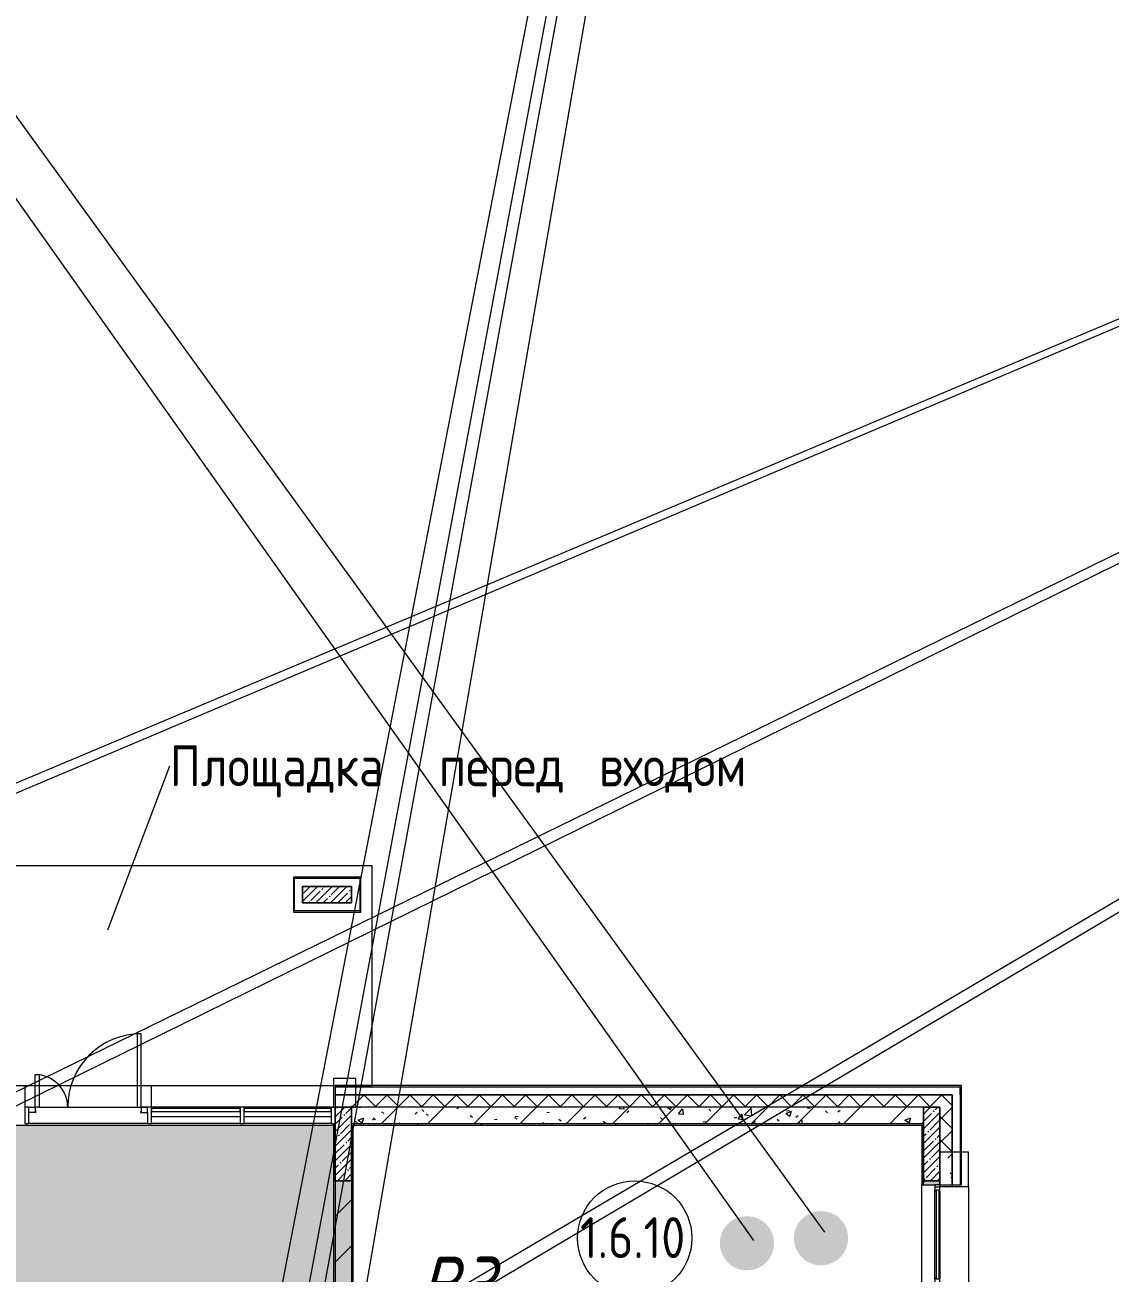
# Model space of a CAD drawing. Header units: millimetres. Extents: x -500089 to 1469082, y -290736 to 166440.
# Drawn here: x 1270906 to 1284187, y -17200 to -1931 of the extents above; entities that cross this region are included whole.
import ezdxf

# ---------------------------------------------------------------- set-up
doc = ezdxf.new("R2010")
doc.units = ezdxf.units.MM
doc.linetypes.add('ASVP_Штриховая_ш3 п1_5', pattern=[4.5, 3, -1.5])
for name, color, linetype, lineweight in [('_ Окна', 7, 'Continuous', 0), ('Аннотация', 7, 'Continuous', 0), ('Витраж', 7, 'Continuous', 0), ('Двери', 7, 'Continuous', 0), ('Линии', 7, 'Continuous', 0), ('Марки помещений', 7, 'Continuous', 0), ('Несущие колонны', 7, 'Continuous', 0), ('Обобщенные модели', 7, 'Continuous', 0), ('Окна', 7, 'Continuous', 0), ('Панели витража', 7, 'Continuous', 0), ('Перекрытие', 7, 'Continuous', 0), ('Стены наружные', 7, 'Continuous', 0), ('Стены несущие', 7, 'Continuous', 0), ('Стены отделка', 7, 'Continuous', 0), ('Стены штриховка', 7, 'Continuous', 0), ('экспертиза ДУ', 1, 'Continuous', 0), ('экспертиза ДУ пояснения', 6, 'Continuous', 0), ('экспертиза категории', 1, 'Continuous', 0), ('экспертиза условные обозначения', 1, 'Continuous', 0)]:
    doc.layers.add(name, color=color, linetype=linetype, lineweight=lineweight)
doc.styles.add('GOST Common_1', font='', dxfattribs={"width": 0.9, "height": 700})
doc.styles.add('GOST Common_4', font='', dxfattribs={"width": 0.9, "height": 500})
doc.styles.add('mytext', font='isocpeur.ttf', dxfattribs={"width": 0.8, "oblique": 14.999978})
doc.styles.get('GOST Common_1').set_extended_font_data('GOST Common')
doc.styles.get('GOST Common_4').set_extended_font_data('GOST Common')
pattern_1 = [(0, (1111853.59, -73570.49), (812.8, 203.2), [67.056, -542.544, 67.056, -542.544, -3251.2]), (0, (1111853.59, -73570.49), (812.8, 203.2), [-1219.2, 67.056, -1152.144, 67.056, -542.544, -1422.4]), (0, (1111853.59, -73570.49), (812.8, 203.2), [-3048, 67.056, -339.344, 67.056, -948.944]), (120, (1112158.39, -73468.89), (-582.37636, 602.30545), [67.056, -542.544, 67.056, -542.544, -3251.2]), (120, (1112158.39, -73468.89), (-582.37636, 602.30545), [-1219.2, 67.056, -1152.144, 67.056, -542.544, -1422.4]), (120, (1112158.39, -73468.89), (-582.37636, 602.30545), [-3048, 67.056, -339.344, 67.056, -948.944]), (240, (1112259.99, -73062.49), (-230.42364, -805.50545), [67.056, -542.544, 67.056, -542.544, -3251.2]), (240, (1112259.99, -73062.49), (-230.42364, -805.50545), [-1219.2, 67.056, -1152.144, 67.056, -542.544, -1422.4]), (240, (1112259.99, -73062.49), (-230.42364, -805.50545), [-3048, 67.056, -339.344, 67.056, -948.944])]
pattern_2 = [(45, (1111853.6, -73570.5), (-282.8427, 282.8427), [])]
pattern_3 = [(50, (1111853.6, -73570.5), (728.7365, -63.7558), [76.2, -838.2]), (355, (1111853.6, -73570.5), (-140.9716, 764.2276), [60.96, -670.56]), (100.451, (1111914.3, -73575.8), (587.77, 700.4668), [64.76, -712.36]), (46.184, (1111853.6, -73367.3), (1084.3162, -168.171), [114.3, -1257.3]), (96.636, (1111943.9, -73381.3), (949.61, 989.71), [97.14, -1068.54]), (351.184, (1111853.6, -73367.3), (949.6206, 989.701), [91.44, -1005.84]), (21, (1111955.2, -73418.1), (606.4579, -409.0606), [76.2, -838.2]), (326, (1111955.2, -73418.1), (247.2083, 736.753), [60.96, -670.56]), (71.451, (1112005.7, -73452.2), (853.6683, 327.6855), [64.76, -712.36]), (37.5, (1111853.59, -73570.5), (12.3547, 338.2201), [33.528, -628.904, 33.528, -647.192, -673.1]), (37.5, (1111853.59, -73570.5), (12.3547, 338.2201), [-1343.152, 33.528, -639.572]), (7.5, (1111853.6, -73570.5), (267.2789, 400.7221), [33.528, -354.584, 33.528, -613.664, -256.54]), (7.5, (1111853.6, -73570.5), (267.2789, 400.7221), [-1035.304, 33.528, -223.012]), (327.5, (1111627.02, -73570.5), (542.36333, -22.91534), [33.528, -220.472, 33.528, -758.952, -1051.56]), (327.5, (1111627.02, -73570.5), (542.36333, -22.91534), [-1046.48, 33.528, -1018.032]), (317.5, (1111525.4, -73570.5), (592.517, 101.7071), [33.528, -296.672, 33.528, -492.76, -746.76]), (317.5, (1111525.4, -73570.5), (592.517, 101.7071), [-856.488, 33.528, -713.232])]
pattern_4 = [(45, (1111853.59, -73570.49), (-141.42136, 141.42136), []), (135, (1111853.59, -73570.49), (-141.42136, -141.42136), [])]

# ---------------------------------------------------------------- blocks, each defined once
blk = doc.blocks.new('Наличник окна - Наличник окна Желтый-V418-З Этаж 01')
at = {"layer": 'Обобщенные модели', "lineweight": 18}
for p, q in [((170600, 57850), (170250, 57850)), ((170600, 57430), (170600, 57850)), ((170250, 57500), (170250, 57450)), ((170250, 57430), (170600, 57430)), ((170600, 52870), (170250, 52870)), ((170600, 52600), (170600, 52870)), ((170250, 52600), (170600, 52600))]:
    blk.add_line(p, q, dxfattribs=at)
at = {"layer": 'Обобщенные модели'}
blk.add_line((170600, 57430), (170600, 52870), dxfattribs=at)
blk = doc.blocks.new('Наличник окна - Наличник окна Желтый-V425-З Этаж 01')
at = {"layer": 'Обобщенные модели', "lineweight": 18}
for p, q in [((170600, 57850), (170250, 57850)), ((170600, 57430), (170600, 57850)), ((170250, 57500), (170250, 57450)), ((170250, 57430), (170600, 57430)), ((170600, 52870), (170250, 52870)), ((170600, 52600), (170600, 52870)), ((170250, 52600), (170600, 52600))]:
    blk.add_line(p, q, dxfattribs=at)
at = {"layer": 'Обобщенные модели'}
blk.add_line((170600, 57430), (170600, 52870), dxfattribs=at)
blk = doc.blocks.new('Наличник окна снизу открыто - Наличник окна Белый 2-3037040-З Этаж 01')
at = {"layer": 'Обобщенные модели', "lineweight": 18}
for p, q in [((156820, 58750), (156550, 58750)), ((156550, 58750), (156550, 58400)), ((156820, 58400), (156820, 58750)), ((163100, 58750), (162830, 58750)), ((162830, 58750), (162830, 58400)), ((163100, 58400), (163100, 58750)), ((156550, 58400), (156820, 58400)), ((162830, 58400), (162850, 58400)), ((163050, 58400), (163100, 58400))]:
    blk.add_line(p, q, dxfattribs=at)
blk = doc.blocks.new('Прямоугольный импост - 5х250 мм _наружный откос_ Серый-3025655-З Этаж 01')
at = {"layer": 'Витраж'}
for p, q in [((160600, 58400), (160600, 58662.5)), ((160600, 58662.5), (162830, 58662.5)), ((162800, 58400), (162830, 58400))]:
    blk.add_line(p, q, dxfattribs=at)
blk = doc.blocks.new('Прямоугольный импост - 5х250 мм _наружный откос_ Серый-3025645-З Этаж 01')
at = {"layer": 'Витраж'}
for p, q in [((159054, 58400), (159054, 58662.5)), ((159054, 58662.5), (159175, 58662.5)), ((159225, 58662.5), (160425, 58662.5)), ((160475, 58662.5), (160596, 58662.5)), ((160596, 58662.5), (160596, 58400)), ((159100, 58400), (159175, 58400)), ((159225, 58400), (160425, 58400)), ((160475, 58400), (160550, 58400))]:
    blk.add_line(p, q, dxfattribs=at)
blk = doc.blocks.new('АР_СОШ_Верзилово_Фасады_rvt-2-З Этаж 01')
at = {"layer": 'Стены отделка', "lineweight": 9}
for p, q in [((163163, 61212), (162338, 61212)), ((162338, 61212), (162338, 61200)), ((162338, 61200), (162338, 60800)), ((162350, 61200), (163150, 61200)), ((162350, 60800), (162350, 61200)), ((163150, 61200), (163150, 60800)), ((163163, 61200), (163163, 61212)), ((163163, 60787), (163163, 61200)), ((162338, 60800), (162338, 60787)), ((162338, 60787), (163150, 60787)), ((163150, 60800), (162350, 60800)), ((163150, 60787), (163163, 60787)), ((170513, 58663), (162850, 58663)), ((162850, 58663), (162850, 58650)), ((162850, 58650), (162850, 58550)), ((170513, 58650), (170513, 58663)), ((170513, 58550), (170513, 58650)), ((162850, 58550), (170400, 58550)), ((170400, 58550), (170400, 57450)), ((170513, 57450), (170513, 58550)), ((170400, 57450), (170500, 57450)), ((170500, 57450), (170513, 57450))]:
    blk.add_line(p, q, dxfattribs=at)
at = {"layer": 'Стены штриховка'}
for p, q in [((162850, 58650), (170500, 58650)), ((170500, 58650), (170500, 58550)), ((170500, 58550), (170500, 58650)), ((170500, 58550), (170500, 57450))]:
    blk.add_line(p, q, dxfattribs=at)
at = {"lineweight": 9}
for name in ['Наличник окна снизу открыто - Наличник окна Белый 2-3037040-З Этаж 01', 'Прямоугольный импост - 5х250 мм _наружный откос_ Серый-3025645-З Этаж 01', 'Прямоугольный импост - 5х250 мм _наружный откос_ Серый-3025655-З Этаж 01', 'Наличник окна - Наличник окна Желтый-V418-З Этаж 01', 'Наличник окна - Наличник окна Желтый-V425-З Этаж 01']:
    blk.add_blockref(name, (0, 0), dxfattribs=at)
blk = doc.blocks.new('ADSK_КолоннаЖБ_Прямоугольная - 200x900 мм-3655860-З Этаж 01')
at = {"layer": 'Несущие колонны'}
h = blk.add_hatch(dxfattribs=at)
h.set_pattern_fill('FP_51', color=256, style=0, pattern_type=2)
h.set_pattern_definition([(135, (57950, -170150), (-89.80256, -89.80256), []), (135, (57950, -170060.2), (-89.80256, -89.80256), [158.75, -31.75, 13.411, -18.339])])
h.paths.add_polyline_path([(450, 87), (450, 100), (-450, 100), (-450, -100), (450, -100)], flags=0)
at = {"layer": 'Несущие колонны', "lineweight": 18}
for p, q in [((-450, -100), (-450, 100)), ((-450, 100), (450, 100)), ((450, 100), (-450, 100)), ((-450, 100), (-450, -100)), ((450, 100), (450, -100)), ((450, -100), (450, 100)), ((450, -100), (-450, -100)), ((-450, -100), (450, -100))]:
    blk.add_line(p, q, dxfattribs=at)
blk = doc.blocks.new('ADSK_КолоннаЖБ_Прямоугольная - 200x900 мм-V335-З Этаж 01')
at = {"layer": 'Несущие колонны'}
h = blk.add_hatch(dxfattribs=at)
h.set_pattern_fill('FP_122', color=256, style=0, pattern_type=2)
h.set_pattern_definition([(135, (57950, -162950), (-89.80256, -89.80256), []), (135, (57950, -162860.2), (-89.80256, -89.80256), [158.75, -31.75, 13.411, -18.339])])
h.paths.add_polyline_path([(450, -54), (450, 100), (-450, 100), (-450, -100), (450, -100), (450, -56)], flags=0)
at = {"layer": 'Несущие колонны', "lineweight": 18}
for p, q in [((-450, -100), (-450, 100)), ((-450, 100), (450, 100)), ((450, 100), (-450, 100)), ((-450, 100), (-450, -100)), ((450, 100), (450, -100)), ((450, -100), (450, 100)), ((450, -100), (-450, -100)), ((-450, -100), (450, -100))]:
    blk.add_line(p, q, dxfattribs=at)
blk = doc.blocks.new('ADSK_КолоннаЖБ_Прямоугольная - 200x600 мм-V354-З Этаж 01')
at = {"layer": 'Несущие колонны'}
h = blk.add_hatch(dxfattribs=at)
h.set_pattern_fill('FP_140', color=256, style=0, pattern_type=2)
h.set_pattern_definition([(45, (-162750, -61000), (-89.80256, 89.80256), []), (45, (-162660.2, -61000), (-89.80256, 89.80256), [158.75, -31.75, 13.411, -18.339])])
h.paths.add_polyline_path([(-300, -100), (300, -100), (300, 100), (-300, 100)], flags=0)
at = {"layer": 'Несущие колонны', "lineweight": 18}
for p, q in [((-300, -100), (-300, 100)), ((-300, 100), (300, 100)), ((300, 100), (-300, 100)), ((-300, 100), (-300, -100)), ((300, 100), (300, -100)), ((300, -100), (300, 100)), ((300, -100), (-300, -100)), ((-300, -100), (300, -100))]:
    blk.add_line(p, q, dxfattribs=at)
blk = doc.blocks.new('Окно_ПВХ_2Створки - ОП_2000_h_х1700_2ст Серый-3674242-З Этаж 01')
at = {"layer": '_ Окна'}
for p, q in [((-769, 110), (-850, 110)), ((-850, 110), (-850, 50)), ((-850, 50), (-787, 50)), ((-825, 50), (-825, 110)), ((-787, 64), (-787, 96)), ((-787, 96), (-769, 96)), ((-787, 64), (305, 64)), ((-787, 64), (-769, 64)), ((-769, 50), (-787, 50)), ((-769, 96), (-769, 110)), ((-769, 96), (287, 96)), ((-769, 64), (-769, 50)), ((363, 110), (287, 110)), ((287, 110), (287, 96)), ((287, 96), (305, 96)), ((287, 64), (287, 50)), ((305, 64), (287, 64)), ((305, 50), (287, 50)), ((305, 96), (305, 64)), ((305, 50), (345, 50)), ((345, 64), (345, 96)), ((345, 96), (363, 96)), ((345, 64), (787, 64)), ((345, 64), (363, 64)), ((363, 50), (345, 50)), ((363, 96), (363, 110)), ((363, 96), (769, 96)), ((363, 64), (363, 50)), ((769, 110), (769, 96)), ((850, 110), (769, 110)), ((769, 96), (787, 96)), ((769, 64), (769, 50)), ((787, 64), (769, 64)), ((787, 50), (769, 50)), ((787, 96), (787, 64)), ((787, 50), (850, 50)), ((825, 50), (825, 110)), ((850, 50), (850, 110))]:
    blk.add_line(p, q, dxfattribs=at)
at = {"layer": 'Окна'}
for p, q in [((-769, 110), (287, 110)), ((287, 50), (-769, 50)), ((363, 110), (769, 110)), ((769, 50), (363, 50))]:
    blk.add_line(p, q, dxfattribs=at)
blk = doc.blocks.new('Прямоугольный импост - 50х200 мм Серый-V394-З Этаж 01')
at = {"layer": 'Витраж', "lineweight": 18}
for p, q in [((-50, 165), (0, 165)), ((-50, -35), (-50, 165)), ((0, -35), (-50, -35))]:
    blk.add_line(p, q, dxfattribs=at)
blk = doc.blocks.new('ASVP_ДверьАлюминиеваяВитражная_2 полотна - Остекленная-3932010-З Этаж 01')
at = {"layer": 'Двери', "lineweight": 18}
for p, q in [((650, 932.5), (600, 932.5)), ((600, 932.5), (600, 32.5)), ((650, 32.5), (650, 932.5)), ((-650, 432.5), (-600, 432.5)), ((-650, 32.5), (-650, 432.5)), ((-600, 432.5), (-600, 32.5)), ((-725, 32.5), (-650, 32.5)), ((-725, -32.5), (-725, 32.5)), ((-600, 32.5), (-650, 32.5)), ((-650, 32.5), (-650, -17.5)), ((600, 32.5), (650, 32.5)), ((725, 32.5), (650, 32.5)), ((650, 32.5), (650, -17.5)), ((725, -32.5), (725, 32.5)), ((-640, -32.5), (-725, -32.5)), ((-650, -17.5), (-640, -17.5)), ((-640, -17.5), (-640, -32.5)), ((650, -17.5), (640, -17.5)), ((640, -17.5), (640, -32.5)), ((640, -32.5), (725, -32.5))]:
    blk.add_line(p, q, dxfattribs=at)
at = {"layer": 'Двери'}
for centre, radius, start, end in [((650, 32.5), 900, 90, 180), ((-650, 32.5), 400, 360, 90)]:
    blk.add_arc(centre, radius, start, end, dxfattribs=at)
blk = doc.blocks.new('Прямоугольный импост - 50х200 мм Серый-V395-З Этаж 01')
at = {"layer": 'Витраж', "lineweight": 18}
for p, q in [((-25, 165), (25, 165)), ((-25, -35), (-25, 165)), ((25, 165), (25, -35)), ((25, -35), (-25, -35))]:
    blk.add_line(p, q, dxfattribs=at)
blk = doc.blocks.new('Прямоугольный импост - 50х120 мм Серый-3783344-З Этаж 01')
at = {"layer": 'Витраж'}
for p, q in [((161685, 58400), (160600, 58400)), ((161685, 58280), (160600, 58280))]:
    blk.add_line(p, q, dxfattribs=at)
blk = doc.blocks.new('Прямоугольный импост - 50х120 мм Серый-3783343-З Этаж 01')
at = {"layer": 'Витраж'}
for p, q in [((157915, 58400), (156850, 58400)), ((157915, 58280), (156850, 58280))]:
    blk.add_line(p, q, dxfattribs=at)
blk = doc.blocks.new('Системная панель - ASVP_Cтеклопакет Двухкамерный_36 мм-3932072-З Этаж 01')
at = {"layer": 'Панели витража', "lineweight": 18}
for p, q in [((542, 18), (-542, 18)), ((-542, 18), (-542, -18)), ((542, -18), (542, 18)), ((-542, -18), (542, -18))]:
    blk.add_line(p, q, dxfattribs=at)
blk = doc.blocks.new('Системная панель - ASVP_Cтеклопакет Двухкамерный_36 мм-3932071-З Этаж 01')
at = {"layer": 'Панели витража', "lineweight": 18}
for p, q in [((532.5, 18), (-532.5, 18)), ((-532.5, 18), (-532.5, -18)), ((532.5, -18), (532.5, 18)), ((-532.5, -18), (532.5, -18))]:
    blk.add_line(p, q, dxfattribs=at)
blk = doc.blocks.new('Прямоугольный импост - 50х200 мм Серый-V440-З Этаж 01')
at = {"layer": 'Витраж', "lineweight": 18}
for p, q in [((-25, 165), (25, 165)), ((-25, -35), (-25, 165)), ((25, 165), (25, 32.5)), ((25, -35), (-25, -35)), ((25, -32.5), (25, -35))]:
    blk.add_line(p, q, dxfattribs=at)
blk = doc.blocks.new('Прямоугольный импост - 50х200 мм Серый-3932007-З Этаж 01')
at = {"layer": 'Витраж', "lineweight": 18}
for p, q in [((-25, 165), (25, 165)), ((-25, 32.5), (-25, 165)), ((25, 165), (25, -35)), ((-25, -35), (-25, -32.5)), ((25, -35), (-25, -35))]:
    blk.add_line(p, q, dxfattribs=at)
blk = doc.blocks.new('ASVP_Марка_Помещение_ОдноЗначение - Номер-684784-З Этаж 01')
at = {"layer": 'Марки помещений'}
blk.add_circle((0, 0), 3.5, dxfattribs=at)

msp = doc.modelspace()

# ---------------------------------------------------------------- hatches: boundary and pattern name
at = {"layer": 'Стены штриховка'}
h = msp.add_hatch(dxfattribs=at)
h.set_pattern_fill('FP_32', color=256, style=0, pattern_type=2)
h.set_pattern_definition(pattern_4)
h.paths.add_polyline_path([(1281903.585, -15170.488), (1282103.585, -15170.488), (1282103.585, -15020.488), (1274903.585, -15020.488), (1274903.585, -15170.488), (1281883.585, -15170.488)], flags=0)
h = msp.add_hatch(dxfattribs=at)
h.set_pattern_fill('FP_32', color=256, style=0, pattern_type=2)
h.set_pattern_definition(pattern_4)
h.paths.add_polyline_path([(1282103.585, -53070.488), (1282253.585, -53070.488), (1282253.585, -51920.488), (1282103.585, -51920.488), (1282103.585, -52870.488)], flags=0)
h.paths.add_polyline_path([(1282253.585, -50220.488), (1282253.585, -48720.488), (1282103.585, -48720.488), (1282103.585, -50220.488), (1282203.585, -50220.488)], flags=0)
h.paths.add_polyline_path([(1282203.585, -35820.488), (1282253.585, -35820.488), (1282253.585, -31920.488), (1282103.585, -31920.488), (1282103.585, -35820.488)], flags=0)
h.paths.add_polyline_path([(1282103.585, -30470.488), (1282253.585, -30470.488), (1282253.585, -29020.488), (1282103.585, -29020.488), (1282103.585, -30145.488)], flags=0)
h.paths.add_polyline_path([(1282253.585, -16120.488), (1282253.585, -15020.488), (1282103.585, -15020.488), (1282103.585, -15720.488), (1282190.428, -15720.488), (1282203.585, -15803.821)], flags=0)
h = msp.add_hatch(dxfattribs=at)
h.set_pattern_fill('FP_201', color=256, style=0, pattern_type=2)
h.set_pattern_definition(pattern_2)
h.paths.add_polyline_path([(1274903.585, -15370.488), (1281903.585, -15370.43), (1281903.585, -15170.488), (1274903.585, -15170.488), (1274903.585, -15284.354)], flags=0)
h = msp.add_hatch(dxfattribs=at)
h.set_pattern_fill('FP_31', color=256, style=0, pattern_type=2)
h.set_pattern_definition(pattern_3)
h.paths.add_polyline_path([(1274903.585, -15370.488), (1281903.585, -15370.43), (1281903.585, -15170.488), (1274903.585, -15170.488), (1274903.585, -15284.354)], flags=0)
h = msp.add_hatch(dxfattribs=at)
h.set_pattern_fill('FP_174', color=256, style=0, pattern_type=2)
h.set_pattern_definition(pattern_1)
h.paths.add_polyline_path([(1274683.585, -53070.488), (1274703.585, -53070.488), (1274703.585, -45520.488), (1274683.585, -45520.488), (1274683.585, -52970.488)], flags=0)
h.paths.add_polyline_path([(1274683.585, -44070.488), (1274703.585, -44070.488), (1274703.585, -23120.488), (1274683.585, -23120.488), (1274683.585, -44059.252)], flags=0)
h.paths.add_polyline_path([(1274683.585, -21670.488), (1274703.585, -21670.488), (1274703.585, -15390.488), (1274683.585, -15390.488), (1274683.585, -21039.333)], flags=0)
h = msp.add_hatch(dxfattribs=at)
h.set_pattern_fill('FP_174', color=256, style=0, pattern_type=2)
h.set_pattern_definition(pattern_1)
h.paths.add_polyline_path([(1276888.487, -15390.488), (1281883.585, -15390.488), (1281883.585, -15370.488), (1274903.585, -15370.488), (1274903.585, -15390.488), (1274923.585, -15390.488)], flags=0)
h = msp.add_hatch(dxfattribs=at)
h.set_pattern_fill('FP_174', color=256, style=0, pattern_type=2)
h.set_pattern_definition(pattern_1)
h.paths.add_polyline_path([(1274903.585, -52850.488), (1274923.585, -52850.488), (1274923.585, -49670.488), (1274903.585, -49670.488), (1274903.585, -52829.898)], flags=0)
h.paths.add_polyline_path([(1274923.585, -49520.488), (1274923.585, -46570.488), (1274903.585, -46570.488), (1274903.585, -49520.488)], flags=0)
h.paths.add_polyline_path([(1274923.585, -46420.488), (1274923.585, -45520.488), (1274903.585, -45520.488), (1274903.585, -46420.488)], flags=0)
h.paths.add_polyline_path([(1274903.585, -44070.488), (1274923.585, -44070.488), (1274923.585, -32720.488), (1274903.585, -32720.488), (1274903.585, -44059.252)], flags=0)
h.paths.add_polyline_path([(1274923.585, -32570.488), (1274923.585, -23120.488), (1274903.585, -23120.488), (1274903.585, -32570.488)], flags=0)
h.paths.add_polyline_path([(1274923.585, -21670.488), (1274923.585, -20720.488), (1274903.585, -20720.488), (1274903.585, -21670.488)], flags=0)
h.paths.add_polyline_path([(1274903.585, -20620.488), (1274923.585, -20620.488), (1274923.585, -18470.488), (1274903.585, -18470.488), (1274903.585, -19600.589)], flags=0)
h.paths.add_polyline_path([(1274903.585, -18320.488), (1274923.585, -18320.488), (1274923.585, -15390.488), (1274903.585, -15390.488), (1274903.585, -18316.076)], flags=0)
h = msp.add_hatch(dxfattribs=at)
h.set_pattern_fill('FP_174', color=256, style=0, pattern_type=2)
h.set_pattern_definition(pattern_1)
h.paths.add_polyline_path([(1281903.585, -52870.488), (1281903.585, -51920.488), (1281883.585, -51920.488), (1281883.585, -52870.488)], flags=0)
h.paths.add_polyline_path([(1281883.585, -50220.488), (1281903.585, -50220.488), (1281903.585, -49670.488), (1281883.585, -49670.488), (1281883.585, -49814.231)], flags=0)
h.paths.add_polyline_path([(1281903.585, -49520.488), (1281903.585, -48720.488), (1281883.585, -48720.488), (1281883.585, -49520.488)], flags=0)
h.paths.add_polyline_path([(1281903.585, -47020.488), (1281903.585, -46570.488), (1281883.585, -46570.488), (1281883.585, -47020.488)], flags=0)
h.paths.add_polyline_path([(1281903.585, -46420.488), (1281903.585, -45820.488), (1281883.585, -45820.488), (1281883.585, -46420.488)], flags=0)
h.paths.add_polyline_path([(1281883.585, -44120.488), (1281903.585, -44120.488), (1281903.585, -43120.488), (1281883.585, -43120.488), (1281883.585, -44059.252)], flags=0)
h.paths.add_polyline_path([(1281903.585, -41420.488), (1281903.585, -40220.488), (1281883.585, -40220.488), (1281883.585, -41420.488)], flags=0)
h.paths.add_polyline_path([(1281883.585, -38520.488), (1281903.585, -38520.488), (1281903.585, -37520.488), (1281883.585, -37520.488), (1281883.585, -38304.272)], flags=0)
h.paths.add_polyline_path([(1281903.585, -35820.488), (1281903.585, -34705.488), (1281883.585, -34705.488), (1281883.585, -35820.488)], flags=0)
h.paths.add_polyline_path([(1281903.585, -34555.488), (1281903.585, -34455.488), (1281883.585, -34535.488), (1281883.585, -34555.488)], flags=0)
h.paths.add_polyline_path([(1281883.585, -34455.488), (1281903.585, -34455.488), (1281903.585, -31920.488), (1281883.585, -31920.488), (1281883.585, -34428.988)], flags=0)
h.paths.add_polyline_path([(1281903.585, -30395.488), (1281903.585, -30295.488), (1281883.585, -30315.488)], flags=0)
h.paths.add_polyline_path([(1281903.585, -30470.488), (1281903.585, -30395.488), (1281883.585, -30395.488), (1281883.585, -30470.488)], flags=0)
h.paths.add_polyline_path([(1281883.585, -30145.488), (1281903.585, -30145.488), (1281903.585, -29020.488), (1281883.585, -29020.488), (1281883.585, -30125.488)], flags=0)
h.paths.add_polyline_path([(1281883.585, -27320.488), (1281903.585, -27320.488), (1281903.585, -26320.488), (1281883.585, -26320.488), (1281883.585, -26794.313)], flags=0)
h.paths.add_polyline_path([(1281903.585, -24620.488), (1281903.585, -23420.488), (1281883.585, -23420.488), (1281883.585, -24620.488)], flags=0)
h.paths.add_polyline_path([(1281903.585, -21720.488), (1281903.585, -20720.488), (1281883.585, -20720.488), (1281883.585, -21720.488)], flags=0)
h.paths.add_polyline_path([(1281903.585, -19020.488), (1281903.585, -18470.488), (1281883.585, -18470.488), (1281883.585, -19020.488)], flags=0)
h.paths.add_polyline_path([(1281883.585, -18320.488), (1281903.585, -18320.488), (1281903.585, -17820.488), (1281883.585, -17820.488), (1281883.585, -18300.488)], flags=0)
h.paths.add_polyline_path([(1281903.585, -16120.488), (1281903.585, -15370.488), (1281883.585, -15370.488), (1281883.585, -16120.488)], flags=0)
h = msp.add_hatch(dxfattribs=at)
h.set_pattern_fill('FP_201', color=256, style=0, pattern_type=2)
h.set_pattern_definition(pattern_2)
h.paths.add_polyline_path([(1274903.585, -52170.488), (1274903.585, -49670.488), (1274703.585, -49670.488), (1274703.585, -52170.488), (1274746.353, -52170.488)], flags=0)
h.paths.add_polyline_path([(1274703.585, -48770.488), (1274903.585, -48770.488), (1274903.585, -45520.488), (1274703.585, -45520.488), (1274703.585, -46936.741)], flags=0)
h.paths.add_polyline_path([(1274903.585, -43170.488), (1274903.585, -38470.488), (1274703.585, -38470.488), (1274703.585, -43170.488), (1274719.444, -43170.488)], flags=0)
h.paths.add_polyline_path([(1274903.585, -37570.488), (1274903.585, -32870.488), (1274703.585, -32870.488), (1274703.585, -37570.488), (1274818.123, -37570.488)], flags=0)
h.paths.add_polyline_path([(1274703.585, -31970.488), (1274903.585, -31970.488), (1274903.585, -27270.488), (1274703.585, -27270.488)], flags=0)
h.paths.add_polyline_path([(1274771.294, -26370.488), (1274903.585, -26370.488), (1274903.585, -23120.488), (1274703.585, -23120.488), (1274703.585, -26370.488)], flags=0)
h.paths.add_polyline_path([(1274903.585, -20770.488), (1274903.585, -16070.488), (1274703.585, -16070.488), (1274703.585, -20770.488), (1274893.059, -20770.488)], flags=0)
h = msp.add_hatch(dxfattribs=at)
h.set_pattern_fill('FP_31', color=256, style=0, pattern_type=2)
h.set_pattern_definition(pattern_3)
h.paths.add_polyline_path([(1274903.585, -52170.488), (1274903.585, -49670.488), (1274703.585, -49670.488), (1274703.585, -52170.488), (1274746.353, -52170.488)], flags=0)
h.paths.add_polyline_path([(1274703.585, -48770.488), (1274903.585, -48770.488), (1274903.585, -45520.488), (1274703.585, -45520.488), (1274703.585, -46936.741)], flags=0)
h.paths.add_polyline_path([(1274903.585, -43170.488), (1274903.585, -38470.488), (1274703.585, -38470.488), (1274703.585, -43170.488), (1274719.444, -43170.488)], flags=0)
h.paths.add_polyline_path([(1274903.585, -37570.488), (1274903.585, -32870.488), (1274703.585, -32870.488), (1274703.585, -37570.488), (1274818.123, -37570.488)], flags=0)
h.paths.add_polyline_path([(1274703.585, -31970.488), (1274903.585, -31970.488), (1274903.585, -27270.488), (1274703.585, -27270.488)], flags=0)
h.paths.add_polyline_path([(1274771.294, -26370.488), (1274903.585, -26370.488), (1274903.585, -23120.488), (1274703.585, -23120.488), (1274703.585, -26370.488)], flags=0)
h.paths.add_polyline_path([(1274903.585, -20770.488), (1274903.585, -16070.488), (1274703.585, -16070.488), (1274703.585, -20770.488), (1274893.059, -20770.488)], flags=0)
h = msp.add_hatch(dxfattribs=at)
h.set_pattern_fill('FP_201', color=256, style=0, pattern_type=2)
h.set_pattern_definition(pattern_2)
h.paths.add_polyline_path([(1281903.585, -52170.488), (1282103.585, -52170.488), (1282103.585, -51920.488), (1281903.585, -51920.488), (1281903.585, -52112.227)], flags=0)
h.paths.add_polyline_path([(1281903.585, -50220.488), (1282103.585, -50220.488), (1282103.585, -49720.488), (1281903.585, -49720.488), (1281903.585, -50028.749)], flags=0)
h.paths.add_polyline_path([(1282089.585, -47020.488), (1282103.585, -47020.488), (1282103.585, -45820.488), (1281903.585, -45820.488), (1281903.585, -47020.488), (1282057.585, -47020.488)], flags=0)
h.paths.add_polyline_path([(1281903.585, -41420.488), (1282103.585, -41420.488), (1282103.585, -40220.488), (1281903.585, -40220.488), (1281903.585, -41228.749)], flags=0)
h.paths.add_polyline_path([(1282103.585, -35820.488), (1282103.585, -32920.488), (1281903.585, -32920.488), (1281903.585, -35820.488), (1282089.585, -35820.488)], flags=0)
h.paths.add_polyline_path([(1282013.585, -30470.488), (1282103.585, -30470.488), (1282103.585, -29020.488), (1281903.585, -29020.488), (1281903.585, -30470.488)], flags=0)
h.paths.add_polyline_path([(1282043.585, -24620.488), (1282103.585, -24620.488), (1282103.585, -23420.488), (1281903.585, -23420.488), (1281903.585, -24620.488)], flags=0)
h.paths.add_polyline_path([(1281903.585, -19020.488), (1282103.585, -19020.488), (1282103.585, -17820.488), (1281903.585, -17820.488), (1281903.585, -18828.749)], flags=0)
h.paths.add_polyline_path([(1282103.585, -16120.488), (1282103.585, -16070.488), (1281903.585, -16070.488), (1281903.585, -16120.488), (1282089.585, -16120.488)], flags=0)
h = msp.add_hatch(dxfattribs=at)
h.set_pattern_fill('FP_31', color=256, style=0, pattern_type=2)
h.set_pattern_definition(pattern_3)
h.paths.add_polyline_path([(1281903.585, -52170.488), (1282103.585, -52170.488), (1282103.585, -51920.488), (1281903.585, -51920.488), (1281903.585, -52112.227)], flags=0)
h.paths.add_polyline_path([(1281903.585, -50220.488), (1282103.585, -50220.488), (1282103.585, -49720.488), (1281903.585, -49720.488), (1281903.585, -50028.749)], flags=0)
h.paths.add_polyline_path([(1282089.585, -47020.488), (1282103.585, -47020.488), (1282103.585, -45820.488), (1281903.585, -45820.488), (1281903.585, -47020.488), (1282057.585, -47020.488)], flags=0)
h.paths.add_polyline_path([(1281903.585, -41420.488), (1282103.585, -41420.488), (1282103.585, -40220.488), (1281903.585, -40220.488), (1281903.585, -41228.749)], flags=0)
h.paths.add_polyline_path([(1282103.585, -35820.488), (1282103.585, -32920.488), (1281903.585, -32920.488), (1281903.585, -35820.488), (1282089.585, -35820.488)], flags=0)
h.paths.add_polyline_path([(1282013.585, -30470.488), (1282103.585, -30470.488), (1282103.585, -29020.488), (1281903.585, -29020.488), (1281903.585, -30470.488)], flags=0)
h.paths.add_polyline_path([(1282043.585, -24620.488), (1282103.585, -24620.488), (1282103.585, -23420.488), (1281903.585, -23420.488), (1281903.585, -24620.488)], flags=0)
h.paths.add_polyline_path([(1281903.585, -19020.488), (1282103.585, -19020.488), (1282103.585, -17820.488), (1281903.585, -17820.488), (1281903.585, -18828.749)], flags=0)
h.paths.add_polyline_path([(1282103.585, -16120.488), (1282103.585, -16070.488), (1281903.585, -16070.488), (1281903.585, -16120.488), (1282089.585, -16120.488)], flags=0)
at = {"layer": 'экспертиза ДУ', "lineweight": 0}
h = msp.add_hatch(color=30, dxfattribs=at)
edge = h.paths.add_edge_path()
edge.add_arc((1280648.939, -16774.323), 332.544, 0, 360)
h = msp.add_hatch(color=5, dxfattribs=at)
edge = h.paths.add_edge_path()
edge.add_arc((1279742.518, -16836.281), 332.544, 0, 360)
at = {"layer": 'экспертиза условные обозначения'}
h = msp.add_hatch(dxfattribs=at)
h.set_pattern_fill('GRASS', color=3, scale=24)
h.set_pattern_definition([(90, (1077209.23, -303341.8), (-431.0523, 431.0523), [114.3, -747.8046]), (45, (1077209.2, -303341.8), (-431.0523, 431.0523), [114.3, -495.3]), (135, (1077209.2, -303341.8), (-431.0523, -431.0523), [114.3, -495.3])])
h.paths.add_polyline_path([(1243073.585, -53070.488), (1268673.585, -53090.488), (1268673.585, -15390.488), (1274683.585, -15390.488), (1274683.585, -53090.488), (1278233.585, -53090.488), (1278233.585, -53320.488), (1278453.585, -53320.488), (1278453.585, -56870.488), (1278233.585, -56870.488), (1278233.585, -57100.488), (1243573.585, -57100.488), (1243573.585, -55400.488), (1243073.585, -55400.488)])

# ---------------------------------------------------------------- linework, layer by layer
at = {"layer": 'Аннотация'}
msp.add_line((1271920.327, -13003.401), (1272677.558, -10995.733), dxfattribs=at)
at = {"layer": 'Линии', "linetype": 'ASVP_Штриховая_ш3 п1_5'}
for p, q in [((1275153.585, -12220.488), (1243273.585, -12220.488)), ((1275153.585, -14920.488), (1275153.585, -12220.488))]:
    msp.add_line(p, q, dxfattribs=at)
at = {"layer": 'Линии'}
for p, q in [((1275153.585, -12220.488), (1260691.085, -12220.488)), ((1275153.585, -14907.988), (1275153.585, -12220.488)), ((1260691.085, -14907.988), (1275153.585, -14907.988))]:
    msp.add_line(p, q, dxfattribs=at)
at = {"layer": 'Перекрытие'}
for p, q in [((1272403.585, -15370.488), (1270953.585, -15370.488)), ((1273538.585, -15370.488), (1272453.585, -15370.488)), ((1274653.585, -15370.488), (1273588.585, -15370.488))]:
    msp.add_line(p, q, dxfattribs=at)
at = {"layer": 'Стены наружные'}
msp.add_line((1281883.585, -17820.488), (1281883.585, -16120.488), dxfattribs=at)
at = {"layer": 'Стены несущие'}
for p, q in [((1281903.585, -15170.488), (1274903.585, -15170.488)), ((1274903.585, -15370.488), (1281903.585, -15370.488)), ((1274703.585, -16070.488), (1274703.585, -20770.488)), ((1274903.585, -16070.488), (1274903.585, -18320.488)), ((1281903.585, -16120.488), (1281903.585, -16070.488)), ((1281903.585, -16120.488), (1282043.585, -16120.488)), ((1282103.585, -16120.488), (1282103.585, -16070.488)), ((1282103.585, -16070.488), (1282103.585, -16120.488))]:
    msp.add_line(p, q, dxfattribs=at)
at = {"layer": 'Стены отделка'}
for p, q in [((1282253.585, -15020.488), (1274703.585, -15020.488)), ((1274703.585, -15020.488), (1274703.585, -15170.488)), ((1282253.585, -16120.488), (1282253.585, -15020.488)), ((1274703.585, -15390.488), (1274683.585, -15390.488)), ((1274683.585, -15390.488), (1274683.585, -21670.488)), ((1274923.585, -18300.488), (1274923.585, -15390.488)), ((1274923.585, -15390.488), (1281883.585, -15390.488)), ((1281883.585, -15390.488), (1281883.585, -16120.488)), ((1281883.585, -16120.488), (1281903.585, -16120.488)), ((1282103.585, -16120.488), (1282253.585, -16120.488))]:
    msp.add_line(p, q, dxfattribs=at)
at = {"layer": 'экспертиза ДУ пояснения'}
for p, q in [((1266718.056, -55241.354), (1283545.83, 31674.308)), ((1283545.83, 31674.308), (1267641.86, -55193.269)), ((1271533.127, -32601.365), (1283545.83, 31674.308)), ((1283545.83, 31674.308), (1272456.93, -32553.28)), ((1173847.485, -52012.358), (1326541.241, 12257.695)), ((1326541.241, 12257.695), (1174771.289, -51964.274)), ((1195835.256, -64723.635), (1326541.241, 12257.695)), ((1326541.241, 12257.695), (1196759.059, -64675.551)), ((1197930.716, -50583.636), (1326541.241, 12257.695)), ((1326541.241, 12257.695), (1198854.519, -50535.552))]:
    msp.add_line(p, q, dxfattribs=at)
at = {"layer": 'экспертиза ДУ пояснения', "elevation": 0}
for points in [[(1238825.439, 41070.052), (1279822.106, -16803.233)], [(1280695.932, -16701.165), (1238825.439, 41070.052)]]:
    msp.add_lwpolyline(points, dxfattribs=at)
at = {"layer": 'экспертиза условные обозначения', "color": 3}
msp.add_lwpolyline([(1243073.585, -53070.488), (1268673.585, -53090.488), (1268673.585, -15390.488), (1274683.585, -15390.488), (1274683.585, -53090.488), (1278233.585, -53090.488), (1278233.585, -53320.488), (1278453.585, -53320.488), (1278453.585, -56870.488), (1278233.585, -56870.488), (1278233.585, -57100.488), (1243573.585, -57100.488), (1243573.585, -55400.488), (1243073.585, -55400.488), (1243073.585, -53070.488)], dxfattribs=at)

# ---------------------------------------------------------------- block references
msp.add_blockref('АР_СОШ_Верзилово_Фасады_rvt-2-З Этаж 01', (1111853.585, -73570.488))
at = {"layer": 'Витраж', "extrusion": (0, 0, -1), "rotation": 180}
for name, p in [('Прямоугольный импост - 50х200 мм Серый-V440-З Этаж 01', (-1270928.585, -15205.488)), ('Прямоугольный импост - 50х200 мм Серый-3932007-З Этаж 01', (-1272428.585, -15205.488)), ('Прямоугольный импост - 50х200 мм Серый-V395-З Этаж 01', (-1273563.585, -15205.488)), ('Прямоугольный импост - 50х200 мм Серый-V394-З Этаж 01', (-1274703.585, -15205.488))]:
    msp.add_blockref(name, p, dxfattribs=at)
at = {"layer": 'Витраж'}
for name, p in [('Прямоугольный импост - 50х120 мм Серый-3783344-З Этаж 01', (1111853.585, -73570.488)), ('Прямоугольный импост - 50х120 мм Серый-3783343-З Этаж 01', (1116738.585, -73570.488))]:
    msp.add_blockref(name, p, dxfattribs=at)
at = {"layer": 'Двери'}
msp.add_blockref('ASVP_ДверьАлюминиеваяВитражная_2 полотна - Остекленная-3932010-З Этаж 01', (1271678.585, -15205.488), dxfattribs=at)
at = {"layer": 'Марки помещений', "xscale": 199.9999999999999, "yscale": 199.9999999999999, "zscale": 199.9999999999999}
msp.add_blockref('ASVP_Марка_Помещение_ОдноЗначение - Номер-684784-З Этаж 01', (1278368.679, -16772.561), dxfattribs=at)
at = {"layer": 'Несущие колонны'}
msp.add_blockref('ADSK_КолоннаЖБ_Прямоугольная - 200x600 мм-V354-З Этаж 01', (1274603.585, -12570.488), dxfattribs=at)
at = {"layer": 'Несущие колонны', "rotation": 270.0000000000001}
for name, p in [('ADSK_КолоннаЖБ_Прямоугольная - 200x900 мм-V335-З Этаж 01', (1274803.585, -15620.488)), ('ADSK_КолоннаЖБ_Прямоугольная - 200x900 мм-3655860-З Этаж 01', (1282003.585, -15620.488))]:
    msp.add_blockref(name, p, dxfattribs=at)
at = {"layer": 'Окна', "rotation": 269.9999999999999}
msp.add_blockref('Окно_ПВХ_2Створки - ОП_2000_h_х1700_2ст Серый-3674242-З Этаж 01', (1281993.585, -16970.488), dxfattribs=at)
at = {"layer": 'Панели витража'}
for name, p in [('Системная панель - ASVP_Cтеклопакет Двухкамерный_36 мм-3932072-З Этаж 01', (1272996.085, -15205.488)), ('Системная панель - ASVP_Cтеклопакет Двухкамерный_36 мм-3932071-З Этаж 01', (1274121.085, -15205.488))]:
    msp.add_blockref(name, p, dxfattribs=at)

# ---------------------------------------------------------------- texts
at = {"layer": 'Аннотация', "char_height": 500, "attachment_point": 1, "style": 'GOST Common_4'}
for s, insert, width in [('Площадка', (1272677.558, -10745.733), 3783.965), ('перед', (1275971.621, -10745.733), 2164.55625), ('входом', (1277929.537, -10745.733), 2645.56875)]:
    msp.add_mtext(s, dxfattribs=dict(at, insert=insert, width=width))
at = {"layer": 'Марки помещений', "insert": (1277699.965, -16517.111), "char_height": 500, "width": 1645.06275, "attachment_point": 1, "style": 'GOST Common_1'}
msp.add_mtext('1.6.10', dxfattribs=at)
at = {"layer": 'экспертиза категории', "lineweight": 50, "insert": (1275696.439, -16998.915), "char_height": 750, "attachment_point": 1, "style": 'mytext'}
msp.add_mtext_dynamic_manual_height_columns('В3', width=2459.42723, gutter_width=17359.771, heights=[0], dxfattribs=at)

doc.saveas('drawing.dxf')
